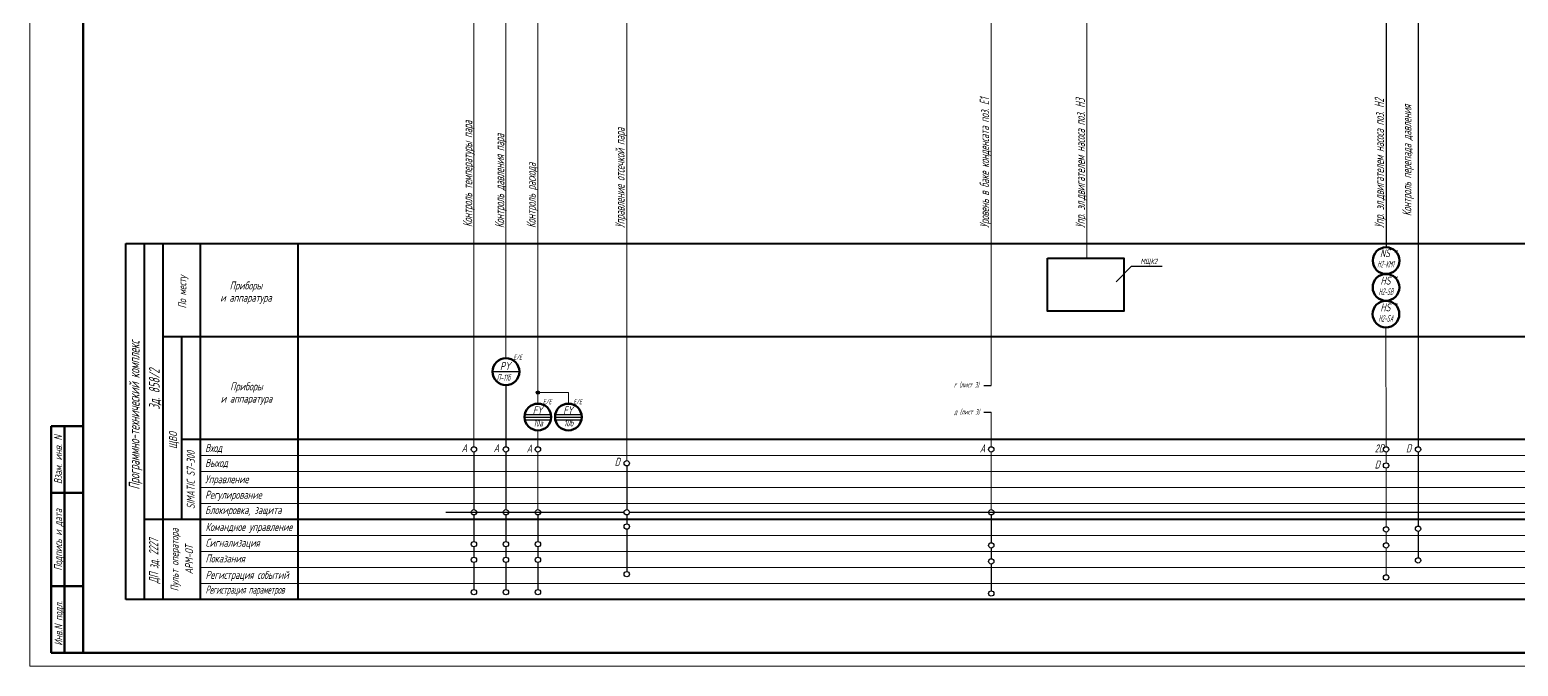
# Model space of a CAD drawing. Header units: millimetres. Extents: x -680 to 9204, y -4430 to 7779.
# Drawn here: x 3794 to 4352, y 4509 to 4747 of the extents above; entities that cross this region are included whole.
import ezdxf
from ezdxf.enums import TextEntityAlignment as Align

# ---------------------------------------------------------------- set-up
doc = ezdxf.new("R2010")
doc.units = ezdxf.units.MM
doc.layers.get('Defpoints').update_dxf_attribs({"color": 33})
for name, color, linetype, lineweight in [('Выноска', 137, 'Continuous', 20), ('Датчики', 31, 'Continuous', 50), ('Связи', 95, 'Continuous', 25), ('Текст_КИП', 2, 'Continuous', 25), ('Толст.рамка', 7, 'Continuous', 60), ('Тонк.рамка', 10, 'Continuous', 20), ('Щиты_пульты', 5, 'Continuous', 40)]:
    doc.layers.add(name, color=color, linetype=linetype, lineweight=lineweight)
doc.layers.add('Текст.', color=51, linetype='Continuous')
doc.styles.add('Simplex', font='simplex.shx', dxfattribs={"width": 0.7, "oblique": 15})

# ---------------------------------------------------------------- blocks, each defined once
blk = doc.blocks.new('A$C428F2FC1')
at = {"layer": 'Defpoints', "ltscale": 0.2}
for p, q in [((-5, -4), (5, -4)), ((-5, -5), (5, -5)), ((-5, -6), (5, -6))]:
    blk.add_line(p, q, dxfattribs=at)
at = {"layer": 'Датчики', "color": 4}
blk.add_circle((0, -5), 5, dxfattribs=at)

msp = doc.modelspace()

# ---------------------------------------------------------------- hatches: boundary and pattern name
at = {"layer": 'Связи'}
h = msp.add_hatch(color=256, dxfattribs=at)
edge = h.paths.add_edge_path()
edge.add_arc((3984.19, 4611.445), 0.606, 0, 360)

# ---------------------------------------------------------------- linework, layer by layer
for p, q in [((3967.16, 4619.267), (3977.16, 4619.267)), ((3979.19, 4602.27), (3989.19, 4602.27)), ((3990.604, 4602.27), (4000.604, 4602.27)), ((3949.692, 4566.569), (4016.5, 4566.569)), ((4018.5, 4566.569), (4355.384, 4566.569))]:
    msp.add_line(p, q)
for centre in [(3960.193, 4590.118), (3972.192, 4590.118), (3984.19, 4590.118), (4154.174, 4590.143), (4302.221, 4590.143), (4314.222, 4590.143), (4017.5, 4584.949), (4302.221, 4584.104), (3960.193, 4566.569), (3972.192, 4566.569), (3984.19, 4566.569), (4017.5, 4566.569), (4154.174, 4566.569), (4017.5, 4561.222), (4302.221, 4560.143), (4314.222, 4560.388), (3960.193, 4554.615), (3972.192, 4554.615), (3984.19, 4554.615), (4154.174, 4554.143), (4302.221, 4554.143), (3960.193, 4548.732), (3972.192, 4548.732), (3984.19, 4548.732), (4154.174, 4548.143), (4314.222, 4548.524), (4017.5, 4543.359), (4302.221, 4542.143), (3960.193, 4536.624), (3972.192, 4536.624), (3984.19, 4536.624), (4154.174, 4536.143)]:
    msp.add_circle(centre, 1)
at = {"layer": 'Выноска'}
for p, q in [((3984.191, 4996.56), (3984.191, 4607.27)), ((4154.174, 4995.024), (4154.172, 4614.056)), ((4017.501, 4985.526), (4017.5, 4585.949)), ((3960.193, 4854.441), (3960.193, 4591.118)), ((3972.192, 4854.441), (3972.192, 4624.299)), ((4190.076, 4853.758), (4190.076, 4661.779)), ((4302.181, 4635.847), (4302.221, 4591.143)), ((3995.604, 4611.445), (3984.19, 4611.445)), ((3995.604, 4607.27), (3995.604, 4611.445)), ((4154.173, 4604.056), (4154.172, 4591.143)), ((3984.189, 4597.27), (3984.189, 4591.118)), ((3857.636, 4587.882), (4362.279, 4587.882)), ((3984.19, 4589.118), (3984.19, 4567.569)), ((4154.174, 4589.143), (4154.174, 4567.569)), ((4302.221, 4589.143), (4302.221, 4585.104)), ((4302.221, 4583.104), (4302.221, 4561.143)), ((3857.636, 4581.882), (4362.279, 4581.882)), ((3857.636, 4575.882), (4362.279, 4575.882)), ((3857.636, 4569.882), (4362.279, 4569.882)), ((4154.174, 4565.569), (4154.174, 4555.143)), ((3857.636, 4557.882), (4362.279, 4557.882)), ((4302.221, 4559.143), (4302.221, 4555.143)), ((3857.636, 4551.882), (4362.279, 4551.882)), ((4154.174, 4553.143), (4154.174, 4549.143)), ((4302.221, 4553.143), (4302.221, 4543.143)), ((3857.636, 4545.882), (4362.279, 4545.882)), ((4154.174, 4547.143), (4154.174, 4537.143)), ((3857.636, 4539.882), (4362.279, 4539.882))]:
    msp.add_line(p, q, dxfattribs=at)
at = {"layer": 'Датчики'}
for centre, radius in [((4302.221, 4660.871), 5), ((4302.207, 4650.859), 5), ((4302.181, 4640.847), 5), ((3972.192, 4619.267), 5.032)]:
    msp.add_circle(centre, radius, dxfattribs=at)
at = {"layer": 'Связи'}
for p, q in [((4314.221, 4885.739), (4314.222, 4591.143)), ((3972.192, 4614.235), (3972.192, 4614.213)), ((3972.192, 4614.235), (3972.192, 4591.118)), ((4151.393, 4614.056), (4154.172, 4614.056)), ((4151.425, 4604.056), (4154.173, 4604.056)), ((3960.193, 4589.118), (3960.193, 4567.569)), ((3972.192, 4589.118), (3972.192, 4567.569)), ((4314.222, 4589.143), (4314.222, 4561.388)), ((4017.5, 4583.949), (4017.5, 4567.569)), ((3960.193, 4565.569), (3960.193, 4555.615)), ((3972.192, 4565.569), (3972.192, 4555.615)), ((3984.19, 4565.569), (3984.19, 4555.615)), ((4017.5, 4565.569), (4017.5, 4562.222)), ((4154.174, 4565.569), (4154.174, 4555.143)), ((4017.5, 4560.222), (4017.5, 4544.359)), ((4314.222, 4559.388), (4314.222, 4549.524)), ((3960.193, 4553.615), (3960.193, 4549.732)), ((3972.192, 4553.615), (3972.192, 4549.732)), ((3984.19, 4553.615), (3984.19, 4549.732)), ((4154.174, 4553.143), (4154.174, 4549.143)), ((3960.193, 4547.732), (3960.193, 4537.624)), ((3972.192, 4547.732), (3972.192, 4537.624)), ((3984.19, 4547.732), (3984.19, 4537.624)), ((4154.174, 4547.143), (4154.174, 4537.143))]:
    msp.add_line(p, q, dxfattribs=at)
at = {"layer": 'Связи', "color": 4}
msp.add_line((4302.221, 4847.052), (4302.221, 4665.871), dxfattribs=at)
at = {"layer": 'Связи'}
msp.add_circle((3984.19, 4611.445), 0.606, dxfattribs=at)
at = {"layer": 'Текст_КИП'}
for p, q in [((4200.96, 4652.981), (4206.775, 4658.793)), ((4206.775, 4658.793), (4218.298, 4658.793))]:
    msp.add_line(p, q, dxfattribs=at)
at = {"layer": 'Толст.рамка'}
for q in [(3813.642, 5097.877), (4629.642, 4513.877)]:
    msp.add_line((3813.642, 4513.877), q, dxfattribs=at)
at = {"layer": 'Толст.рамка', "lineweight": 60}
for p, q in [((3801.642, 4513.877), (3801.642, 4598.877)), ((3813.642, 4598.877), (3801.642, 4598.877)), ((3806.642, 4513.877), (3806.642, 4598.877)), ((3813.642, 4573.877), (3801.642, 4573.877)), ((3801.642, 4538.877), (3813.642, 4538.877)), ((3813.642, 4513.877), (3801.642, 4513.877))]:
    msp.add_line(p, q, dxfattribs=at)
at = {"layer": 'Тонк.рамка'}
for p, q in [((3793.642, 4508.877), (3793.642, 5102.877)), ((4634.642, 4508.877), (3793.642, 4508.877))]:
    msp.add_line(p, q, dxfattribs=at)
at = {"layer": 'Щиты_пульты', "color": 5}
for p, q in [((3829.634, 4533.882), (3829.635, 4667.299)), ((3829.635, 4667.299), (4362.279, 4667.298)), ((3836.634, 4533.882), (3836.635, 4667.299)), ((3843.634, 4533.882), (3843.635, 4667.299)), ((3857.636, 4533.882), (3857.637, 4667.299)), ((3894.115, 4667.299), (3894.115, 4533.882)), ((4362.279, 4632.298), (3843.635, 4632.298)), ((3850.632, 4563.882), (3850.632, 4632.298)), ((4362.279, 4593.882), (3850.632, 4593.882)), ((4362.279, 4563.882), (3836.634, 4563.883)), ((4362.279, 4533.882), (3829.634, 4533.882))]:
    msp.add_line(p, q, dxfattribs=at)
msp.add_lwpolyline([(4175.318, 4661.779), (4203.891, 4661.779), (4203.891, 4641.904), (4175.318, 4641.904)], close=True, dxfattribs=at)

# ---------------------------------------------------------------- block references
for p in [(3984.191, 4607.27), (3995.604, 4607.27)]:
    msp.add_blockref('A$C428F2FC1', p)

# ---------------------------------------------------------------- texts
at = {"style": 'Simplex', "oblique": 15, "width": 0.6}
for p in [(4305.694, 4663.165), (4305.659, 4653.327), (4305.632, 4643.316)]:
    msp.add_text('*', height=3, dxfattribs=at).set_placement(p, align=Align.CENTER)
for s, p in [('А', (3957.589, 4589.118)), ('А', (3969.588, 4589.118)), ('D', (4311.618, 4589.01)), ('D', (4014.897, 4583.978))]:
    msp.add_text(s, height=3, dxfattribs=at).set_placement(p, align=Align.RIGHT)
at = {"layer": 'Текст.', "style": 'Simplex', "oblique": 15, "width": 0.6}
for s, height, p in [('По месту', 3, (3852.329, 4649.1)), ('Программно-технический комплекс', 4, (3834.809, 4602.892)), ('Зд. 858/2', 4, (3842.33, 4612.617)), ('ЩВО', 3, (3848.87, 4593.443)), ('SIMATIC S7-300', 3, (3855.517, 4578.648)), ('ДП зд. 2227', 3.5, (3841.859, 4548.273)), ('Пульт оператора', 3, (3849.438, 4548.737)), ('АРМ-ОТ', 3, (3854.91, 4548.737))]:
    msp.add_text(s, height=height, rotation=90, dxfattribs=at).set_placement(p, align=Align.CENTER)
for s, p in [('Приборы', (3874.701, 4650.058)), ('и аппаратура', (3874.701, 4645.489)), ('Приборы', (3874.883, 4612.237)), ('и аппаратура', (3874.883, 4607.668))]:
    msp.add_text(s, height=3, dxfattribs=at).set_placement(p, align=Align.CENTER)
at = {"layer": 'Текст.', "style": 'Simplex', "oblique": 15}
for s, width, p in [('Вход', 0.6, (3859.395, 4589.172)), ('Выход', 0.6, (3859.395, 4583.555)), ('Управление', 0.6, (3859.395, 4577.466)), ('Регулирование', 0.6, (3859.395, 4571.628)), ('Блокировка, защита', 0.6, (3859.395, 4565.919)), ('Командное управление', 0.6, (3859.551, 4559.562)), ('Сигнализация', 0.6, (3859.551, 4553.635)), ('Показания', 0.6, (3859.551, 4547.761)), ('Регистрация событий', 0.6, (3859.551, 4541.591)), ('Регистрация параметров', 0.5, (3859.551, 4536.062))]:
    msp.add_text(s, height=3, dxfattribs=dict(at, width=width)).set_placement(p)
at = {"layer": 'Текст_КИП', "style": 'Simplex', "oblique": 15, "width": 0.6}
for s, p in [('Уровень в баке конденсата поз. Е1', (4153.375, 4673.116)), ('Упр. эл.двигателем насоса поз. Н3', (4189.278, 4673.116)), ('Упр. эл.двигателем насоса поз. Н2', (4301.422, 4673.116)), ('Контроль перепада давления', (4311.739, 4677.542)), ('Контроль температуры пара', (3959.557, 4673.459)), ('Контроль давления пара', (3971.556, 4673.084)), ('Управление отсечкой пара', (4016.701, 4673.116)), ('Контроль расхода', (3983.391, 4673.116))]:
    msp.add_text(s, height=3.5, rotation=90, dxfattribs=at).set_placement(p)
at = {"layer": 'Текст_КИП', "color": 6, "style": 'Simplex', "oblique": 15, "width": 0.7}
msp.add_text('МЩК2', height=2, dxfattribs=at).set_placement((4210.069, 4659.601))
at = {"layer": 'Текст_КИП', "color": 4, "style": 'Simplex', "oblique": 15, "width": 0.45}
for s, p in [('Н2-КМ1', (4302.042, 4658.306)), ('Н2-SВ', (4302.131, 4648)), ('Н2-SA', (4302.104, 4637.989))]:
    msp.add_text(s, height=2.5, dxfattribs=at).set_placement(p, align=Align.CENTER)
at = {"layer": 'Текст_КИП', "style": 'Simplex', "oblique": 15, "width": 0.6}
for s, height, p in [('NS', 3, (4301.797, 4662.173)), ('НS', 3, (4301.977, 4651.864)), ('НS', 3, (4301.95, 4641.852)), ('РY', 3, (3971.885, 4619.867)), ('FY', 3, (3984.041, 4603.27)), ('FY', 3, (3995.454, 4603.27)), ('10а', 2.5, (3984.242, 4598.736)), ('10б', 2.5, (3995.655, 4598.736))]:
    msp.add_text(s, height=height, dxfattribs=at).set_placement(p, align=Align.CENTER)
for s, height, p in [('Е/Е', 2, (3974.938, 4623.689)), ('г (лист 3)', 2, (4140.205, 4613.363)), ('Е/E', 2, (3986.032, 4607.072)), ('Е/E', 2, (3997.445, 4607.072)), ('д (лист 3)', 2, (4140.237, 4603.22)), ('A', 3, (3979.911, 4588.984)), ('A', 3, (4149.894, 4589.01)), ('2D', 3, (4297.941, 4589.01)), ('D', 3, (4297.941, 4582.971))]:
    msp.add_text(s, height=height, dxfattribs=at).set_placement(p)
at = {"layer": 'Текст_КИП', "color": 4, "style": 'Simplex', "oblique": 15, "width": 0.5}
msp.add_text('П-11б', height=2.5, dxfattribs=at).set_placement((3968.727, 4615.825))
at = {"layer": 'Текст_КИП', "ltscale": 0.02, "style": 'Simplex', "oblique": 15, "width": 0.6}
for s, p in [('Взам. инв. N', (3805.773, 4586.249)), ('Подпись и дата', (3805.773, 4556.249)), ('Инв.N подл.', (3805.909, 4524.877))]:
    msp.add_text(s, height=3, rotation=90, dxfattribs=at).set_placement(p, align=Align.CENTER)

doc.saveas('drawing.dxf')
